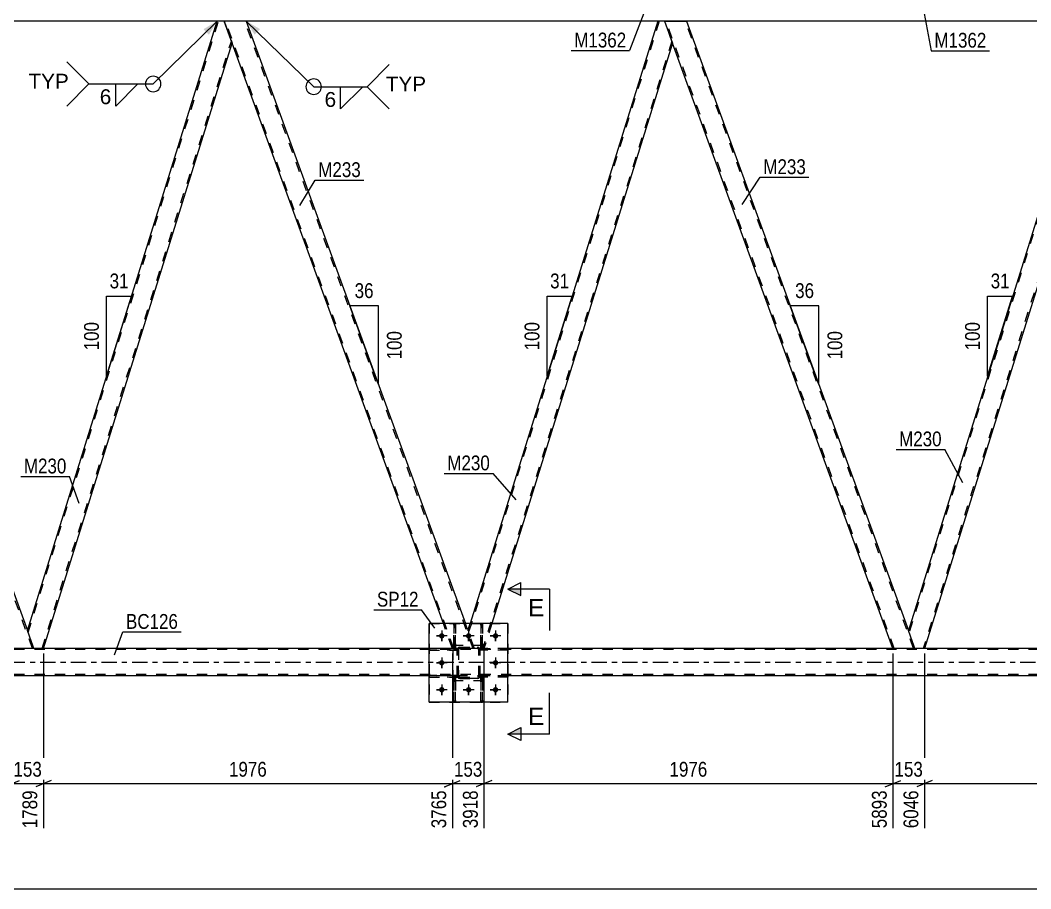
# Model space of a CAD drawing. Header units: millimetres. Extents: x 0 to 841, y 0 to 594.
# Drawn here: x 156.3 to 351.6, y 273.2 to 441 of the extents above; entities that cross this region are included whole.
import ezdxf

# ---------------------------------------------------------------- set-up
doc = ezdxf.new("R2010")
doc.units = ezdxf.units.MM
doc.linetypes.add('DXK_LINE_DOT2', pattern=[3.9198, 1.9599, -1.9599])
doc.linetypes.add('DXK_LINE_DOT3', pattern=[5.9187, 2.979, -0.9799, 0.9799, -0.9799])
doc.styles.add('Arial', font='arial.ttf', dxfattribs={"height": 0.2})
doc.styles.add('Arial Narrow', font='ARIALN.TTF', dxfattribs={"height": 0.2})

# ---------------------------------------------------------------- blocks, each defined once
blk = doc.blocks.new('Part-283124494-2794 - 2348')
at = {"color": 2, "linetype": 'Continuous'}
for p, q in [((364.64, 440.83), (327.94, 323.08)), ((365.96, 440.83), (364.64, 440.83)), ((367.51, 436.58), (365.96, 440.83)), ((367.51, 436.58), (331.05, 319.61)), ((329.2, 319.61), (327.94, 323.08))]:
    blk.add_line(p, q, dxfattribs=at)
at = {"color": 7, "linetype": 'DXK_LINE_DOT2'}
for p, q in [((364.89, 440.83), (328.07, 322.71)), ((367.37, 436.95), (330.8, 319.61)), ((331.05, 319.61), (329.2, 319.61))]:
    blk.add_line(p, q, dxfattribs=at)
blk = doc.blocks.new('Part-283124494-2605 - 2348')
at = {"color": 7, "linetype": 'DXK_LINE_DOT2'}
for p, q in [((245.75, 319.59), (245.15, 319.59)), ((245.15, 319.59), (250.55, 319.59)), ((245.15, 319.27), (245.15, 319.59)), ((245.15, 319.27), (245.15, 319.59)), ((245.75, 319.27), (245.15, 319.27)), ((250.55, 319.27), (245.15, 319.27)), ((245.75, 319.27), (245.75, 319.59)), ((250.55, 319.59), (250.55, 319.27))]:
    blk.add_line(p, q, dxfattribs=at)
blk = doc.blocks.new('Part-283124494-2704 - 2348')
at = {"color": 2, "linetype": 'Continuous'}
for p, q in [((235.35, 319.61), (100.96, 319.61)), ((490.76, 319.61), (250.55, 319.61)), ((235.35, 314.33), (100.96, 314.33)), ((490.76, 314.33), (250.55, 314.33))]:
    blk.add_line(p, q, dxfattribs=at)
at = {"color": 7, "linetype": 'DXK_LINE_DOT2'}
for p, q in [((776.44, 319.37), (100.96, 319.37)), ((250.55, 319.61), (235.35, 319.61)), ((776.44, 314.57), (100.96, 314.57)), ((250.55, 314.33), (235.35, 314.33))]:
    blk.add_line(p, q, dxfattribs=at)
at = {"color": 7, "linetype": 'DXK_LINE_DOT3'}
blk.add_line((100.96, 316.97), (776.44, 316.97), dxfattribs=at)
blk = doc.blocks.new('Part-283124494-2599 - 2348')
at = {"color": 7, "linetype": 'DXK_LINE_DOT2'}
for p, q in [((240.75, 319.59), (235.35, 319.59)), ((235.35, 319.59), (235.35, 319.27)), ((240.75, 319.27), (235.35, 319.27)), ((240.15, 319.27), (240.15, 319.59)), ((240.75, 319.27), (240.75, 319.59)), ((240.75, 319.27), (240.75, 319.59))]:
    blk.add_line(p, q, dxfattribs=at)
blk = doc.blocks.new('Part-283124494-2623 - 2348')
at = {"color": 7, "linetype": 'DXK_LINE_DOT2'}
for p, q in [((240.75, 319.59), (235.35, 319.59)), ((235.35, 319.59), (235.35, 319.27)), ((235.35, 319.27), (240.75, 319.27)), ((240.15, 319.59), (240.75, 319.59)), ((240.15, 319.27), (240.15, 319.59)), ((240.15, 319.27), (240.75, 319.27)), ((240.75, 319.27), (240.75, 319.59)), ((240.75, 319.27), (240.75, 319.59))]:
    blk.add_line(p, q, dxfattribs=at)
blk = doc.blocks.new('Part-283124494-2532 - 2348')
at = {"color": 7, "linetype": 'DXK_LINE_DOT2'}
for p, q in [((240.4, 324.43), (240.08, 324.43)), ((240.08, 324.43), (240.08, 320.19)), ((240.4, 320.19), (240.4, 324.43)), ((240.08, 321.8), (240.08, 319.59)), ((240.4, 319.59), (240.4, 321.8)), ((240.4, 320.19), (240.08, 320.19)), ((240.08, 320.19), (240.08, 319.59)), ((240.4, 319.59), (240.08, 319.59)), ((240.4, 319.59), (240.4, 320.19)), ((240.4, 319.59), (240.4, 319.59))]:
    blk.add_line(p, q, dxfattribs=at)
blk = doc.blocks.new('Part-283124494-2533 - 2348')
at = {"color": 7, "linetype": 'DXK_LINE_DOT2'}
for p, q in [((240.08, 314.07), (240.08, 314.07)), ((240.08, 314.07), (240.08, 313.47)), ((240.08, 309.23), (240.08, 314.07)), ((240.08, 314.07), (240.4, 314.07)), ((240.08, 313.47), (240.08, 309.23)), ((240.08, 313.47), (240.4, 313.47)), ((240.4, 313.47), (240.4, 314.07)), ((240.4, 309.23), (240.4, 314.07)), ((240.4, 309.23), (240.4, 313.47)), ((240.08, 309.23), (240.4, 309.23))]:
    blk.add_line(p, q, dxfattribs=at)
blk = doc.blocks.new('Part-283124494-2537 - 2348')
at = {"color": 7, "linetype": 'DXK_LINE_DOT2'}
for p, q in [((240.4, 314.07), (240.08, 314.07)), ((240.08, 313.47), (240.08, 314.07)), ((240.08, 309.23), (240.08, 314.07)), ((240.4, 313.47), (240.08, 313.47)), ((240.08, 309.23), (240.08, 313.47)), ((240.4, 314.07), (240.4, 314.07)), ((240.4, 314.07), (240.4, 313.47)), ((240.4, 309.23), (240.4, 314.07)), ((240.4, 313.47), (240.4, 309.23)), ((240.4, 309.23), (240.08, 309.23))]:
    blk.add_line(p, q, dxfattribs=at)
blk = doc.blocks.new('Part-283124494-2543 - 2348')
at = {"color": 7, "linetype": 'DXK_LINE_DOT2'}
for p, q in [((240.08, 320.19), (240.08, 324.43)), ((240.08, 324.43), (240.08, 319.59)), ((240.08, 324.43), (240.4, 324.43)), ((240.4, 324.43), (240.4, 320.19)), ((240.4, 319.59), (240.4, 324.43)), ((240.08, 319.59), (240.08, 320.19)), ((240.08, 320.19), (240.4, 320.19)), ((240.08, 319.59), (240.08, 319.59)), ((240.4, 319.59), (240.08, 319.59)), ((240.4, 320.19), (240.4, 319.59))]:
    blk.add_line(p, q, dxfattribs=at)
blk = doc.blocks.new('Part-283124494-2568 - 2348')
at = {"color": 2, "linetype": 'Continuous'}
for p, q in [((194.37, 440.83), (114.81, 440.83)), ((279.51, 440.83), (199.95, 440.83)), ((365.96, 440.83), (280.82, 440.83))]:
    blk.add_line(p, q, dxfattribs=at)
at = {"color": 7, "linetype": 'DXK_LINE_DOT2'}
for p, q in [((710.75, 440.83), (194.37, 440.83)), ((199.95, 440.83), (194.37, 440.83)), ((280.82, 440.83), (279.51, 440.83))]:
    blk.add_line(p, q, dxfattribs=at)
blk = doc.blocks.new('Part-283124494-2592 - 2348')
at = {"color": 7, "linetype": 'DXK_LINE_DOT2'}
for p, q in [((245.15, 319.27), (245.15, 319.59)), ((245.15, 319.59), (250.55, 319.59)), ((245.15, 319.27), (245.15, 319.59)), ((250.55, 319.27), (245.15, 319.27)), ((245.75, 319.27), (245.75, 319.59)), ((250.55, 319.59), (250.55, 319.27))]:
    blk.add_line(p, q, dxfattribs=at)
blk = doc.blocks.new('Part-283124494-2595 - 2348')
at = {"color": 7, "linetype": 'DXK_LINE_DOT2'}
for p, q in [((245.6, 324.43), (245.28, 324.43)), ((245.28, 324.43), (245.28, 320.19)), ((245.6, 320.19), (245.6, 324.43)), ((245.28, 321.8), (245.28, 319.59)), ((245.6, 319.59), (245.6, 321.8)), ((245.6, 320.19), (245.28, 320.19)), ((245.28, 320.19), (245.28, 319.59)), ((245.6, 319.59), (245.28, 319.59)), ((245.6, 319.59), (245.6, 320.19)), ((245.6, 319.59), (245.6, 319.59))]:
    blk.add_line(p, q, dxfattribs=at)
blk = doc.blocks.new('Part-283124494-2596 - 2348')
at = {"color": 7, "linetype": 'DXK_LINE_DOT2'}
for p, q in [((240.75, 314.39), (235.35, 314.39)), ((235.35, 314.39), (235.35, 314.07)), ((240.75, 314.07), (235.35, 314.07)), ((240.15, 314.07), (240.15, 314.39)), ((240.75, 314.07), (240.75, 314.39)), ((240.75, 314.07), (240.75, 314.39))]:
    blk.add_line(p, q, dxfattribs=at)
blk = doc.blocks.new('Part-283124494-2602 - 2348')
at = {"color": 7, "linetype": 'DXK_LINE_DOT2'}
for p, q in [((245.75, 314.39), (245.15, 314.39)), ((245.15, 314.39), (250.55, 314.39)), ((245.15, 314.07), (245.15, 314.39)), ((245.15, 314.07), (245.15, 314.39)), ((245.75, 314.07), (245.15, 314.07)), ((250.55, 314.07), (245.15, 314.07)), ((245.75, 314.07), (245.75, 314.39)), ((250.55, 314.39), (250.55, 314.07))]:
    blk.add_line(p, q, dxfattribs=at)
blk = doc.blocks.new('Part-283124494-2611 - 2348')
at = {"color": 7, "linetype": 'DXK_LINE_DOT2'}
for p, q in [((245.6, 314.07), (245.28, 314.07)), ((245.28, 313.47), (245.28, 314.07)), ((245.28, 309.23), (245.28, 314.07)), ((245.6, 313.47), (245.28, 313.47)), ((245.28, 309.23), (245.28, 313.47)), ((245.6, 314.07), (245.6, 314.07)), ((245.6, 314.07), (245.6, 313.47)), ((245.6, 309.23), (245.6, 314.07)), ((245.6, 313.47), (245.6, 309.23)), ((245.6, 309.23), (245.28, 309.23))]:
    blk.add_line(p, q, dxfattribs=at)
blk = doc.blocks.new('Part-283124494-2617 - 2348')
at = {"color": 7, "linetype": 'DXK_LINE_DOT2'}
for p, q in [((245.28, 320.19), (245.28, 324.43)), ((245.28, 324.43), (245.28, 319.59)), ((245.28, 324.43), (245.6, 324.43)), ((245.6, 324.43), (245.6, 320.19)), ((245.6, 319.59), (245.6, 324.43)), ((245.28, 319.59), (245.28, 320.19)), ((245.28, 320.19), (245.6, 320.19)), ((245.28, 319.59), (245.28, 319.59)), ((245.6, 319.59), (245.28, 319.59)), ((245.6, 320.19), (245.6, 319.59))]:
    blk.add_line(p, q, dxfattribs=at)
blk = doc.blocks.new('Part-283124494-2620 - 2348')
at = {"color": 7, "linetype": 'DXK_LINE_DOT2'}
for p, q in [((240.75, 314.39), (235.35, 314.39)), ((235.35, 314.39), (235.35, 314.07)), ((235.35, 314.07), (240.75, 314.07)), ((240.15, 314.39), (240.75, 314.39)), ((240.15, 314.07), (240.15, 314.39)), ((240.15, 314.07), (240.75, 314.07)), ((240.75, 314.07), (240.75, 314.39)), ((240.75, 314.07), (240.75, 314.39))]:
    blk.add_line(p, q, dxfattribs=at)
blk = doc.blocks.new('Part-283124494-2626 - 2348')
at = {"color": 7, "linetype": 'DXK_LINE_DOT2'}
for p, q in [((245.15, 314.07), (245.15, 314.39)), ((245.15, 314.39), (250.55, 314.39)), ((245.15, 314.07), (245.15, 314.39)), ((250.55, 314.07), (245.15, 314.07)), ((245.75, 314.07), (245.75, 314.39)), ((250.55, 314.39), (250.55, 314.07))]:
    blk.add_line(p, q, dxfattribs=at)
blk = doc.blocks.new('Bolt-283124494-2632 - 2348')
at = {"color": 1, "linetype": 'Continuous'}
for p, q in [((237.75, 323.07), (237.75, 322.38)), ((242.95, 323.07), (242.95, 322.38)), ((248.15, 323.07), (248.15, 322.38)), ((236.71, 322.03), (237.4, 322.03)), ((237.75, 320.99), (237.75, 321.68)), ((238.79, 322.03), (238.1, 322.03)), ((241.91, 322.03), (242.6, 322.03)), ((242.95, 320.99), (242.95, 321.68)), ((243.99, 322.03), (243.3, 322.03)), ((247.11, 322.03), (247.8, 322.03)), ((248.15, 320.99), (248.15, 321.68)), ((249.19, 322.03), (248.5, 322.03)), ((236.71, 316.83), (237.4, 316.83)), ((237.75, 317.87), (237.75, 317.18)), ((237.75, 315.79), (237.75, 316.48)), ((238.79, 316.83), (238.1, 316.83)), ((247.11, 316.83), (247.8, 316.83)), ((248.15, 317.87), (248.15, 317.18)), ((248.15, 315.79), (248.15, 316.48)), ((249.19, 316.83), (248.5, 316.83)), ((237.75, 312.67), (237.75, 311.98)), ((242.95, 312.67), (242.95, 311.98)), ((248.15, 312.67), (248.15, 311.98)), ((236.71, 311.63), (237.4, 311.63)), ((237.75, 310.59), (237.75, 311.28)), ((238.79, 311.63), (238.1, 311.63)), ((241.91, 311.63), (242.6, 311.63)), ((242.95, 310.59), (242.95, 311.28)), ((243.99, 311.63), (243.3, 311.63)), ((247.11, 311.63), (247.8, 311.63)), ((248.15, 310.59), (248.15, 311.28)), ((249.19, 311.63), (248.5, 311.63))]:
    blk.add_line(p, q, dxfattribs=at)
blk = doc.blocks.new('Bolt-283124494-2633 - 2348')
at = {"linetype": 'Continuous'}
for points in [[(238.27, 322.03, -1), (237.23, 322.03, -1)], [(243.47, 322.03, -1), (242.43, 322.03, -1)], [(248.67, 322.03, -1), (247.63, 322.03, -1)], [(238.27, 316.83, -1), (237.23, 316.83, -1)], [(248.67, 316.83, -1), (247.63, 316.83, -1)], [(238.27, 311.63, -1), (237.23, 311.63, -1)], [(243.47, 311.63, -1), (242.43, 311.63, -1)], [(248.67, 311.63, -1), (247.63, 311.63, -1)]]:
    blk.add_hatch(color=1, dxfattribs=at).paths.add_polyline_path(points)
at = {"color": 1, "linetype": 'Continuous'}
for p, q in [((237.75, 323.07), (237.75, 320.99)), ((242.95, 323.07), (242.95, 320.99)), ((248.15, 323.07), (248.15, 320.99)), ((238.79, 322.03), (236.71, 322.03)), ((243.99, 322.03), (241.91, 322.03)), ((249.19, 322.03), (247.11, 322.03)), ((238.79, 316.83), (236.71, 316.83)), ((237.75, 317.87), (237.75, 315.79)), ((249.19, 316.83), (247.11, 316.83)), ((248.15, 317.87), (248.15, 315.79)), ((237.75, 312.67), (237.75, 310.59)), ((242.95, 312.67), (242.95, 310.59)), ((248.15, 312.67), (248.15, 310.59)), ((238.79, 311.63), (236.71, 311.63)), ((243.99, 311.63), (241.91, 311.63)), ((249.19, 311.63), (247.11, 311.63))]:
    blk.add_line(p, q, dxfattribs=at)
blk = doc.blocks.new('Part-283124494-2713 - 2348')
at = {"color": 7, "linetype": 'DXK_LINE_DOT2'}
for p, q in [((239.95, 313.43), (239.95, 320.23)), ((239.95, 320.23), (245.95, 320.23)), ((245.95, 313.43), (245.95, 320.23)), ((239.95, 313.43), (245.95, 313.43))]:
    blk.add_line(p, q, dxfattribs=at)
blk = doc.blocks.new('Part-283124494-2714 - 2348')
at = {"color": 7, "linetype": 'DXK_LINE_DOT2'}
for p, q in [((239.95, 313.43), (239.95, 320.23)), ((239.95, 320.23), (245.95, 320.23)), ((245.95, 313.43), (245.95, 320.23)), ((239.95, 313.43), (245.95, 313.43))]:
    blk.add_line(p, q, dxfattribs=at)
blk = doc.blocks.new('Part-283124494-2715 - 2348')
at = {"color": 7, "linetype": 'DXK_LINE_DOT2'}
for p, q in [((240.75, 319.35), (240.79, 319.54)), ((240.79, 319.54), (240.75, 319.35)), ((240.75, 314.31), (240.75, 319.35)), ((240.75, 319.35), (240.75, 319.35)), ((240.75, 314.31), (240.75, 319.35)), ((240.99, 319.35), (241.01, 319.44)), ((241.01, 319.44), (240.99, 319.35)), ((240.99, 314.31), (240.99, 319.35)), ((240.99, 319.35), (240.99, 319.35)), ((240.99, 319.35), (240.99, 314.31)), ((241.01, 319.44), (241.06, 319.52)), ((241.06, 319.52), (241.01, 319.44)), ((241.05, 319.79), (241.23, 319.83)), ((241.23, 319.83), (241.05, 319.79)), ((241.06, 319.52), (241.14, 319.57)), ((241.23, 319.59), (241.14, 319.57)), ((241.23, 319.83), (244.67, 319.83)), ((241.23, 319.83), (241.23, 319.83)), ((241.23, 319.83), (244.67, 319.83)), ((241.23, 319.59), (244.67, 319.59)), ((241.23, 319.59), (241.23, 319.59)), ((241.23, 319.59), (244.67, 319.59)), ((244.67, 319.83), (244.67, 319.83)), ((244.67, 319.83), (244.85, 319.79)), ((244.85, 319.79), (244.67, 319.83)), ((244.67, 319.59), (244.67, 319.59)), ((244.67, 319.59), (244.76, 319.57)), ((244.76, 319.57), (244.67, 319.59)), ((244.76, 319.57), (244.84, 319.52)), ((244.84, 319.52), (244.76, 319.57)), ((244.84, 319.52), (244.89, 319.44)), ((244.89, 319.44), (244.84, 319.52)), ((244.89, 319.44), (244.91, 319.35)), ((244.91, 319.35), (244.89, 319.44)), ((244.91, 314.31), (244.91, 319.35)), ((244.91, 319.35), (244.91, 319.35)), ((244.91, 314.31), (244.91, 319.35)), ((245.11, 319.54), (245.15, 319.35)), ((245.15, 319.35), (245.11, 319.54)), ((245.15, 314.31), (245.15, 319.35)), ((245.15, 319.35), (245.15, 319.35)), ((245.15, 314.31), (245.15, 319.35)), ((240.75, 314.31), (240.75, 314.31)), ((240.79, 314.13), (240.75, 314.31)), ((240.75, 314.31), (240.79, 314.13)), ((240.99, 314.31), (240.99, 314.31)), ((241.01, 314.22), (240.99, 314.31)), ((240.99, 314.31), (241.01, 314.22)), ((241.06, 314.14), (241.01, 314.22)), ((241.01, 314.22), (241.06, 314.14)), ((241.23, 313.83), (241.05, 313.87)), ((241.05, 313.87), (241.23, 313.83)), ((241.14, 314.09), (241.06, 314.14)), ((241.06, 314.14), (241.14, 314.09)), ((241.23, 314.07), (241.14, 314.09)), ((241.14, 314.09), (241.23, 314.07)), ((241.23, 314.07), (244.67, 314.07)), ((241.23, 314.07), (241.23, 314.07)), ((241.23, 314.07), (244.67, 314.07)), ((241.23, 313.83), (244.67, 313.83)), ((241.23, 313.83), (241.23, 313.83)), ((244.67, 313.83), (241.23, 313.83)), ((244.76, 314.09), (244.67, 314.07)), ((244.67, 314.07), (244.67, 314.07)), ((244.85, 313.87), (244.67, 313.83)), ((244.67, 313.83), (244.85, 313.87)), ((244.67, 313.83), (244.67, 313.83)), ((244.84, 314.14), (244.76, 314.09)), ((244.89, 314.22), (244.84, 314.14)), ((244.84, 314.14), (244.89, 314.22)), ((244.91, 314.31), (244.89, 314.22)), ((244.89, 314.22), (244.91, 314.31)), ((244.91, 314.31), (244.91, 314.31)), ((245.15, 314.31), (245.11, 314.13)), ((245.11, 314.13), (245.15, 314.31)), ((245.15, 314.31), (245.15, 314.31))]:
    blk.add_line(p, q, dxfattribs=at)
at = {"color": 7, "linetype": 'DXK_LINE_DOT3'}
blk.add_line((242.95, 316.83), (242.95, 316.83), dxfattribs=at)
at = {"color": 7, "linetype": 'DXK_LINE_DOT2'}
for centre, start, end in [((241.23, 319.35), 112.5, 157.5), ((241.23, 319.35), 112.5, 157.5), ((244.67, 319.35), 22.5, 67.5), ((244.67, 319.35), 22.5, 67.5), ((241.23, 314.31), 202.5, 247.5), ((241.23, 314.31), 202.5, 247.5), ((244.67, 314.31), 292.5, 337.5), ((244.67, 314.31), 292.5, 337.5)]:
    blk.add_arc(centre, 0.48, start, end, dxfattribs=at)
blk = doc.blocks.new('Part-283124494-2716 - 2348')
at = {"color": 7, "linetype": 'DXK_LINE_DOT2'}
for p, q in [((235.35, 324.43), (250.55, 324.43)), ((235.35, 324.43), (235.35, 309.23)), ((250.55, 324.43), (250.55, 309.23)), ((235.35, 309.23), (250.55, 309.23))]:
    blk.add_line(p, q, dxfattribs=at)
blk = doc.blocks.new('Part-283124494-2721 - 2348')
at = {"color": 2, "linetype": 'Continuous'}
for p, q in [((250.55, 324.43), (235.35, 324.43)), ((235.35, 309.23), (235.35, 324.43)), ((250.55, 309.23), (250.55, 324.43)), ((250.55, 309.23), (235.35, 309.23))]:
    blk.add_line(p, q, dxfattribs=at)
blk = doc.blocks.new('Part-283124494-2753 - 2348')
at = {"color": 7, "linetype": 'DXK_LINE_DOT2'}
for p, q in [((240.75, 319.35), (240.79, 319.54)), ((240.79, 319.54), (240.75, 319.35)), ((240.75, 314.31), (240.75, 319.35)), ((240.75, 319.35), (240.75, 319.35)), ((240.75, 314.31), (240.75, 319.35)), ((240.99, 319.35), (241.01, 319.44)), ((241.01, 319.44), (240.99, 319.35)), ((240.99, 314.31), (240.99, 319.35)), ((240.99, 319.35), (240.99, 319.35)), ((240.99, 319.35), (240.99, 314.31)), ((241.01, 319.44), (241.06, 319.52)), ((241.06, 319.52), (241.01, 319.44)), ((241.05, 319.79), (241.23, 319.83)), ((241.23, 319.83), (241.05, 319.79)), ((241.06, 319.52), (241.14, 319.57)), ((241.23, 319.59), (241.14, 319.57)), ((241.23, 319.83), (244.67, 319.83)), ((241.23, 319.83), (241.23, 319.83)), ((241.23, 319.83), (244.67, 319.83)), ((241.23, 319.59), (244.67, 319.59)), ((241.23, 319.59), (241.23, 319.59)), ((241.23, 319.59), (244.67, 319.59)), ((244.67, 319.83), (244.67, 319.83)), ((244.67, 319.83), (244.85, 319.79)), ((244.85, 319.79), (244.67, 319.83)), ((244.67, 319.59), (244.67, 319.59)), ((244.67, 319.59), (244.76, 319.57)), ((244.76, 319.57), (244.67, 319.59)), ((244.76, 319.57), (244.84, 319.52)), ((244.84, 319.52), (244.76, 319.57)), ((244.84, 319.52), (244.89, 319.44)), ((244.89, 319.44), (244.84, 319.52)), ((244.89, 319.44), (244.91, 319.35)), ((244.91, 319.35), (244.89, 319.44)), ((244.91, 314.31), (244.91, 319.35)), ((244.91, 319.35), (244.91, 319.35)), ((244.91, 314.31), (244.91, 319.35)), ((245.11, 319.54), (245.15, 319.35)), ((245.15, 319.35), (245.11, 319.54)), ((245.15, 314.31), (245.15, 319.35)), ((245.15, 319.35), (245.15, 319.35)), ((245.15, 314.31), (245.15, 319.35)), ((240.75, 314.31), (240.75, 314.31)), ((240.79, 314.13), (240.75, 314.31)), ((240.75, 314.31), (240.79, 314.13)), ((240.99, 314.31), (240.99, 314.31)), ((241.01, 314.22), (240.99, 314.31)), ((240.99, 314.31), (241.01, 314.22)), ((241.06, 314.14), (241.01, 314.22)), ((241.01, 314.22), (241.06, 314.14)), ((241.23, 313.83), (241.05, 313.87)), ((241.05, 313.87), (241.23, 313.83)), ((241.14, 314.09), (241.06, 314.14)), ((241.06, 314.14), (241.14, 314.09)), ((241.23, 314.07), (241.14, 314.09)), ((241.14, 314.09), (241.23, 314.07)), ((241.23, 314.07), (244.67, 314.07)), ((241.23, 314.07), (241.23, 314.07)), ((241.23, 314.07), (244.67, 314.07)), ((241.23, 313.83), (244.67, 313.83)), ((241.23, 313.83), (241.23, 313.83)), ((244.67, 313.83), (241.23, 313.83)), ((244.76, 314.09), (244.67, 314.07)), ((244.67, 314.07), (244.67, 314.07)), ((244.85, 313.87), (244.67, 313.83)), ((244.67, 313.83), (244.85, 313.87)), ((244.67, 313.83), (244.67, 313.83)), ((244.84, 314.14), (244.76, 314.09)), ((244.89, 314.22), (244.84, 314.14)), ((244.84, 314.14), (244.89, 314.22)), ((244.91, 314.31), (244.89, 314.22)), ((244.89, 314.22), (244.91, 314.31)), ((244.91, 314.31), (244.91, 314.31)), ((245.15, 314.31), (245.11, 314.13)), ((245.11, 314.13), (245.15, 314.31)), ((245.15, 314.31), (245.15, 314.31))]:
    blk.add_line(p, q, dxfattribs=at)
at = {"color": 7, "linetype": 'DXK_LINE_DOT3'}
blk.add_line((242.95, 316.83), (242.95, 316.83), dxfattribs=at)
at = {"color": 7, "linetype": 'DXK_LINE_DOT2'}
for centre, start, end in [((241.23, 319.35), 112.5, 157.5), ((241.23, 319.35), 112.5, 157.5), ((244.67, 319.35), 22.5, 67.5), ((244.67, 319.35), 22.5, 67.5), ((241.23, 314.31), 202.5, 247.5), ((241.23, 314.31), 202.5, 247.5), ((244.67, 314.31), 292.5, 337.5), ((244.67, 314.31), 292.5, 337.5)]:
    blk.add_arc(centre, 0.48, start, end, dxfattribs=at)
blk = doc.blocks.new('Part-283124494-2769 - 2348')
at = {"color": 2, "linetype": 'Continuous'}
for p, q in [((154.68, 319.61), (110.56, 440.83)), ((110.56, 440.83), (114.81, 440.83)), ((114.81, 440.83), (157.67, 323.08))]:
    blk.add_line(p, q, dxfattribs=at)
at = {"color": 7, "linetype": 'DXK_LINE_DOT2'}
for p, q in [((154.93, 319.61), (110.81, 440.83)), ((158.68, 319.61), (114.56, 440.83)), ((158.93, 319.61), (157.67, 323.08)), ((158.93, 319.61), (154.68, 319.61))]:
    blk.add_line(p, q, dxfattribs=at)
blk = doc.blocks.new('Part-283124494-2774 - 2348')
at = {"color": 2, "linetype": 'Continuous'}
for p, q in [((157.67, 323.08), (194.37, 440.83)), ((195.69, 440.83), (194.37, 440.83)), ((197.24, 436.58), (195.69, 440.83)), ((160.78, 319.61), (197.24, 436.58)), ((158.93, 319.61), (157.67, 323.08))]:
    blk.add_line(p, q, dxfattribs=at)
at = {"color": 7, "linetype": 'DXK_LINE_DOT2'}
for p, q in [((157.81, 322.71), (194.62, 440.83)), ((160.53, 319.61), (197.1, 436.95)), ((160.78, 319.61), (158.93, 319.61))]:
    blk.add_line(p, q, dxfattribs=at)
blk = doc.blocks.new('Part-283124494-2779 - 2348')
at = {"color": 2, "linetype": 'Continuous'}
for p, q in [((199.95, 440.83), (195.69, 440.83)), ((199.95, 440.83), (242.31, 324.43)), ((238.06, 324.43), (197.24, 436.58))]:
    blk.add_line(p, q, dxfattribs=at)
at = {"color": 7, "linetype": 'DXK_LINE_DOT2'}
for p, q in [((195.69, 440.83), (197.24, 436.58)), ((240.07, 319.61), (195.95, 440.83)), ((243.81, 319.61), (199.69, 440.83)), ((239.81, 319.61), (238.06, 324.43)), ((244.07, 319.61), (242.31, 324.43)), ((244.07, 319.61), (239.81, 319.61))]:
    blk.add_line(p, q, dxfattribs=at)
blk = doc.blocks.new('Part-283124494-2784 - 2348')
at = {"color": 7, "linetype": 'DXK_LINE_DOT2'}
for p, q in [((279.76, 440.83), (242.94, 322.71)), ((282.24, 436.95), (245.66, 319.61)), ((242.8, 323.08), (243.23, 324.43)), ((247.42, 324.43), (245.91, 319.61)), ((244.07, 319.61), (242.8, 323.08)), ((245.91, 319.61), (244.07, 319.61))]:
    blk.add_line(p, q, dxfattribs=at)
at = {"color": 2, "linetype": 'Continuous'}
for p, q in [((279.51, 440.83), (243.23, 324.43)), ((280.82, 440.83), (279.51, 440.83)), ((280.82, 440.83), (282.37, 436.58)), ((282.37, 436.58), (247.42, 324.43))]:
    blk.add_line(p, q, dxfattribs=at)
blk = doc.blocks.new('Part-283124494-2789 - 2348')
at = {"color": 2, "linetype": 'Continuous'}
for p, q in [((280.82, 440.83), (285.08, 440.83)), ((285.08, 440.83), (327.94, 323.08)), ((324.94, 319.61), (282.37, 436.58))]:
    blk.add_line(p, q, dxfattribs=at)
at = {"color": 7, "linetype": 'DXK_LINE_DOT2'}
for p, q in [((282.37, 436.58), (280.82, 440.83)), ((325.2, 319.61), (281.08, 440.83)), ((328.95, 319.61), (284.83, 440.83)), ((329.2, 319.61), (327.94, 323.08)), ((329.2, 319.61), (324.94, 319.61))]:
    blk.add_line(p, q, dxfattribs=at)
blk = doc.blocks.new('Part-283124494-2813 - 2348')
at = {"color": 7, "linetype": 'DXK_LINE_DOT2'}
for p, q in [((245.28, 314.07), (245.28, 314.07)), ((245.28, 314.07), (245.28, 313.47)), ((245.28, 309.23), (245.28, 314.07)), ((245.28, 314.07), (245.6, 314.07)), ((245.28, 313.47), (245.28, 309.23)), ((245.28, 313.47), (245.6, 313.47)), ((245.6, 313.47), (245.6, 314.07)), ((245.6, 309.23), (245.6, 314.07)), ((245.6, 309.23), (245.6, 313.47)), ((245.28, 309.23), (245.6, 309.23))]:
    blk.add_line(p, q, dxfattribs=at)
blk = doc.blocks.new('StraightDimension-283124494-14936 - 2348')
at = {"color": 7, "linetype": 'Continuous'}
for p, q in [((331.05, 318.61), (331.05, 284.87)), ((410.08, 318.61), (410.08, 284.87)), ((332.55, 294.08), (329.55, 292.88)), ((331.05, 293.48), (410.08, 293.48)), ((408.58, 292.88), (411.58, 294.08))]:
    blk.add_line(p, q, dxfattribs=at)
at = {"color": 0}
blk.add_wipeout([(374.82, 294.23), (374.82, 298.43), (366.31, 298.43), (366.31, 294.23)], dxfattribs=at)
at = {"color": 0, "linetype": 'Continuous'}
blk.add_wipeout([(409.48, 292.78), (405.28, 292.78), (405.28, 284.27), (409.48, 284.27)], dxfattribs=at)
at = {"color": 3, "style": 'Arial Narrow'}
blk.add_text('1976', height=2.863, dxfattribs=at).set_placement((366.91, 294.83))
at = {"color": 3, "linetype": 'Continuous', "style": 'Arial Narrow'}
blk.add_text('8022', height=2.863, rotation=90.0002, dxfattribs=at).set_placement((408.88, 284.87))
blk = doc.blocks.new('StraightDimension-283124494-14940 - 2348')
at = {"color": 7, "linetype": 'Continuous'}
for p, q in [((160.78, 318.61), (160.78, 284.87)), ((239.81, 318.61), (239.81, 284.87)), ((162.28, 294.08), (159.28, 292.88)), ((160.78, 293.48), (239.81, 293.48)), ((238.31, 292.88), (241.31, 294.08))]:
    blk.add_line(p, q, dxfattribs=at)
at = {"color": 0}
blk.add_wipeout([(204.55, 294.23), (204.55, 298.43), (196.04, 298.43), (196.04, 294.23)], dxfattribs=at)
at = {"color": 0, "linetype": 'Continuous'}
blk.add_wipeout([(239.21, 292.78), (235.01, 292.78), (235.01, 284.27), (239.21, 284.27)], dxfattribs=at)
at = {"color": 3, "style": 'Arial Narrow'}
blk.add_text('1976', height=2.863, dxfattribs=at).set_placement((196.64, 294.83))
at = {"color": 3, "linetype": 'Continuous', "style": 'Arial Narrow'}
blk.add_text('3765', height=2.863, rotation=90.0002, dxfattribs=at).set_placement((238.61, 284.87))
blk = doc.blocks.new('AngleDimension-283124494-2973 - 2348')
at = {"color": 7, "linetype": 'Continuous'}
for p, q in [((343.25, 387.68), (348.07, 387.68)), ((343.25, 372.21), (348.07, 387.68)), ((343.25, 372.21), (343.25, 387.68)), ((344.65, 376.69), (348.07, 387.68))]:
    blk.add_line(p, q, dxfattribs=at)
at = {"color": 0}
for points in [[(348.09, 388.58), (348.09, 392.78), (343.24, 392.78), (343.24, 388.58)], [(342.35, 383.29), (338.15, 383.29), (338.15, 376.6), (342.35, 376.6)]]:
    blk.add_wipeout(points, dxfattribs=at)
at = {"color": 3, "style": 'Arial Narrow'}
blk.add_text('31', height=2.863, dxfattribs=at).set_placement((343.84, 389.18))
blk.add_text('100', height=2.863, rotation=90.0002, dxfattribs=at).set_placement((341.75, 377.2))
blk = doc.blocks.new('StraightDimension-283124494-14939 - 2348')
at = {"color": 7, "linetype": 'Continuous'}
for p, q in [((239.81, 318.61), (239.81, 284.87)), ((245.91, 318.61), (245.91, 284.87)), ((238.31, 292.88), (241.31, 294.08)), ((239.81, 293.48), (245.91, 293.48)), ((247.41, 294.08), (244.41, 292.88))]:
    blk.add_line(p, q, dxfattribs=at)
at = {"color": 0}
blk.add_wipeout([(246.2, 294.23), (246.2, 298.43), (239.52, 298.43), (239.52, 294.23)], dxfattribs=at)
at = {"color": 0, "linetype": 'Continuous'}
blk.add_wipeout([(245.31, 292.78), (241.11, 292.78), (241.11, 284.27), (245.31, 284.27)], dxfattribs=at)
at = {"color": 3, "style": 'Arial Narrow'}
blk.add_text('153', height=2.863, dxfattribs=at).set_placement((240.12, 294.83))
at = {"color": 3, "linetype": 'Continuous', "style": 'Arial Narrow'}
blk.add_text('3918', height=2.863, rotation=90.0002, dxfattribs=at).set_placement((244.71, 284.87))
blk = doc.blocks.new('AngleDimension-283124494-2959 - 2348')
at = {"color": 7, "linetype": 'Continuous'}
for p, q in [((310.14, 371.97), (305.11, 385.81)), ((310.65, 385.81), (305.11, 385.81)), ((310.65, 370.58), (305.11, 385.81)), ((310.65, 370.58), (310.65, 385.81))]:
    blk.add_line(p, q, dxfattribs=at)
at = {"color": 0}
for points in [[(310.31, 386.71), (310.31, 390.91), (305.45, 390.91), (305.45, 386.71)], [(315.75, 381.54), (311.55, 381.54), (311.55, 374.85), (315.75, 374.85)]]:
    blk.add_wipeout(points, dxfattribs=at)
at = {"color": 3, "style": 'Arial Narrow'}
blk.add_text('36', height=2.863, dxfattribs=at).set_placement((306.05, 387.31))
blk.add_text('100', height=2.863, rotation=90.0002, dxfattribs=at).set_placement((315.15, 375.45))
blk = doc.blocks.new('AngleDimension-283124494-2987 - 2348')
at = {"color": 7, "linetype": 'Continuous'}
for p, q in [((225.01, 371.97), (219.97, 385.81)), ((225.51, 385.81), (219.97, 385.81)), ((225.51, 370.58), (219.97, 385.81)), ((225.51, 370.58), (225.51, 385.81))]:
    blk.add_line(p, q, dxfattribs=at)
at = {"color": 0}
for points in [[(225.17, 386.71), (225.17, 390.91), (220.32, 390.91), (220.32, 386.71)], [(230.61, 381.54), (226.41, 381.54), (226.41, 374.85), (230.61, 374.85)]]:
    blk.add_wipeout(points, dxfattribs=at)
at = {"color": 3, "style": 'Arial Narrow'}
blk.add_text('36', height=2.863, dxfattribs=at).set_placement((220.92, 387.31))
blk.add_text('100', height=2.863, rotation=90.0002, dxfattribs=at).set_placement((230.01, 375.45))
blk = doc.blocks.new('AngleDimension-283124494-3001 - 2348')
at = {"color": 7, "linetype": 'Continuous'}
for p, q in [((258.12, 387.68), (262.94, 387.68)), ((258.12, 372.21), (262.94, 387.68)), ((258.12, 372.21), (258.12, 387.68)), ((259.52, 376.69), (262.94, 387.68))]:
    blk.add_line(p, q, dxfattribs=at)
at = {"color": 0}
for points in [[(262.96, 388.58), (262.96, 392.78), (258.1, 392.78), (258.1, 388.58)], [(257.22, 383.29), (253.02, 383.29), (253.02, 376.6), (257.22, 376.6)]]:
    blk.add_wipeout(points, dxfattribs=at)
at = {"color": 3, "style": 'Arial Narrow'}
blk.add_text('31', height=2.863, dxfattribs=at).set_placement((258.7, 389.18))
blk.add_text('100', height=2.863, rotation=90.0002, dxfattribs=at).set_placement((256.62, 377.2))
blk = doc.blocks.new('AngleDimension-283124494-3015 - 2348')
at = {"color": 7, "linetype": 'Continuous'}
for p, q in [((172.99, 387.68), (177.81, 387.68)), ((172.99, 372.21), (177.81, 387.68)), ((172.99, 372.21), (172.99, 387.68)), ((174.38, 376.69), (177.81, 387.68))]:
    blk.add_line(p, q, dxfattribs=at)
at = {"color": 0}
for points in [[(177.82, 388.58), (177.82, 392.78), (172.97, 392.78), (172.97, 388.58)], [(172.09, 383.29), (167.89, 383.29), (167.89, 376.6), (172.09, 376.6)]]:
    blk.add_wipeout(points, dxfattribs=at)
at = {"color": 3, "style": 'Arial Narrow'}
blk.add_text('31', height=2.863, dxfattribs=at).set_placement((173.57, 389.18))
blk.add_text('100', height=2.863, rotation=90.0002, dxfattribs=at).set_placement((171.49, 377.2))
blk = doc.blocks.new('StraightDimension-283124494-3238 - 2348')
at = {"color": 7, "linetype": 'Continuous'}
blk.add_line((49.23, 273.17), (787.3, 273.17), dxfattribs=at)
blk = doc.blocks.new('StraightDimension-283124494-14937 - 2348')
at = {"color": 7, "linetype": 'Continuous'}
for p, q in [((324.94, 318.61), (324.94, 284.87)), ((331.05, 318.61), (331.05, 284.87)), ((323.44, 292.88), (326.44, 294.08)), ((324.94, 293.48), (331.05, 293.48)), ((332.55, 294.08), (329.55, 292.88))]:
    blk.add_line(p, q, dxfattribs=at)
at = {"color": 0}
blk.add_wipeout([(331.34, 294.23), (331.34, 298.43), (324.65, 298.43), (324.65, 294.23)], dxfattribs=at)
at = {"color": 0, "linetype": 'Continuous'}
blk.add_wipeout([(330.45, 292.78), (326.25, 292.78), (326.25, 284.27), (330.45, 284.27)], dxfattribs=at)
at = {"color": 3, "style": 'Arial Narrow'}
blk.add_text('153', height=2.863, dxfattribs=at).set_placement((325.25, 294.83))
at = {"color": 3, "linetype": 'Continuous', "style": 'Arial Narrow'}
blk.add_text('6046', height=2.863, rotation=90.0002, dxfattribs=at).set_placement((329.85, 284.87))
blk = doc.blocks.new('StraightDimension-283124494-14938 - 2348')
at = {"color": 7, "linetype": 'Continuous'}
for p, q in [((245.91, 318.61), (245.91, 284.87)), ((324.94, 318.61), (324.94, 284.87)), ((247.41, 294.08), (244.41, 292.88)), ((245.91, 293.48), (324.94, 293.48)), ((323.44, 292.88), (326.44, 294.08))]:
    blk.add_line(p, q, dxfattribs=at)
at = {"color": 0}
blk.add_wipeout([(289.68, 294.23), (289.68, 298.43), (281.17, 298.43), (281.17, 294.23)], dxfattribs=at)
at = {"color": 0, "linetype": 'Continuous'}
blk.add_wipeout([(324.34, 292.78), (320.14, 292.78), (320.14, 284.27), (324.34, 284.27)], dxfattribs=at)
at = {"color": 3, "style": 'Arial Narrow'}
blk.add_text('1976', height=2.863, dxfattribs=at).set_placement((281.77, 294.83))
at = {"color": 3, "linetype": 'Continuous', "style": 'Arial Narrow'}
blk.add_text('5893', height=2.863, rotation=90.0002, dxfattribs=at).set_placement((323.74, 284.87))
blk = doc.blocks.new('StraightDimension-283124494-14941 - 2348')
at = {"color": 7, "linetype": 'Continuous'}
for p, q in [((154.68, 318.61), (154.68, 284.87)), ((160.78, 318.61), (160.78, 284.87)), ((153.18, 292.88), (156.18, 294.08)), ((154.68, 293.48), (160.78, 293.48)), ((162.28, 294.08), (159.28, 292.88))]:
    blk.add_line(p, q, dxfattribs=at)
at = {"color": 0}
blk.add_wipeout([(161.07, 294.23), (161.07, 298.43), (154.39, 298.43), (154.39, 294.23)], dxfattribs=at)
at = {"color": 0, "linetype": 'Continuous'}
blk.add_wipeout([(160.18, 292.78), (155.98, 292.78), (155.98, 284.27), (160.18, 284.27)], dxfattribs=at)
at = {"color": 3, "style": 'Arial Narrow'}
blk.add_text('153', height=2.863, dxfattribs=at).set_placement((154.99, 294.83))
at = {"color": 3, "linetype": 'Continuous', "style": 'Arial Narrow'}
blk.add_text('1789', height=2.863, rotation=90.0002, dxfattribs=at).set_placement((159.58, 284.87))
blk = doc.blocks.new('Mark-283124494-2476 - 2348')
at = {"color": 0}
blk.add_wipeout([(343.02, 435.69), (343.02, 438.69), (332.96, 438.69), (332.96, 435.69)], dxfattribs=at)
blk.add_wipeout([(343.02, 435.69), (343.02, 438.69), (332.96, 438.69), (332.96, 435.69)], dxfattribs=at)
at = {"color": 30, "linetype": 'Continuous'}
for p, q in [((330.27, 446.14), (332.36, 435.09)), ((332.36, 435.09), (343.62, 435.09))]:
    blk.add_line(p, q, dxfattribs=at)
at = {"color": 3, "style": 'Arial Narrow'}
blk.add_text('M1362', height=2.863, dxfattribs=at).set_placement((332.96, 435.69))
blk = doc.blocks.new('Mark-283124494-2486 - 2348')
at = {"color": 0}
blk.add_wipeout([(273.41, 435.72), (273.41, 438.72), (263.36, 438.72), (263.36, 435.72)], dxfattribs=at)
blk.add_wipeout([(273.41, 435.72), (273.41, 438.72), (263.36, 438.72), (263.36, 435.72)], dxfattribs=at)
at = {"color": 30, "linetype": 'Continuous'}
for p in [(278.43, 446.7), (262.76, 435.12)]:
    blk.add_line(p, (274.01, 435.12), dxfattribs=at)
at = {"color": 3, "style": 'Arial Narrow'}
blk.add_text('M1362', height=2.863, dxfattribs=at).set_placement((263.36, 435.72))
blk = doc.blocks.new('WeldMark-283124494-4239 - 2348')
at = {"linetype": 'Continuous'}
blk.add_hatch(color=30, dxfattribs=at).paths.add_polyline_path([(191.71, 439.26), (194.37, 440.83), (192.76, 438.19)])
at = {"color": 30, "linetype": 'Continuous'}
blk.add_line((194.37, 440.83), (181.99, 428.67), dxfattribs=at)
at = {"color": 3, "linetype": 'Continuous'}
for q in [(165.28, 432.95), (165.28, 424.38)]:
    blk.add_line((169.56, 428.67), q, dxfattribs=at)
for start, end in [(90, 270), (270, 90)]:
    blk.add_arc((181.99, 428.67), 1.5, start, end, dxfattribs=at)
at = {"color": 0}
blk.add_wipeout([(174.09, 424.57), (174.09, 427.97), (171.46, 427.97), (171.46, 424.57)], dxfattribs=at)
at = {"color": 30, "linetype": 'Continuous'}
blk.add_line((169.56, 428.67), (181.99, 428.67), dxfattribs=at)
at = {"color": 3, "linetype": 'Continuous'}
for p, q in [((174.74, 428.67), (179.03, 428.67)), ((179.03, 428.67), (174.74, 424.38)), ((174.74, 424.38), (174.74, 428.67))]:
    blk.add_line(p, q, dxfattribs=at)
at = {"color": 3, "style": 'Arial'}
blk.add_text('6', height=2.87, dxfattribs=at).set_placement((171.66, 424.77))
at = {"color": 0, "linetype": 'Continuous'}
blk.add_wipeout([(165.66, 427.77), (165.66, 430.77), (157.89, 430.77), (157.89, 427.77)], dxfattribs=at)
blk.add_wipeout([(165.66, 427.77), (165.66, 430.77), (157.89, 430.77), (157.89, 427.77)], dxfattribs=at)
at = {"color": 3, "linetype": 'Continuous', "style": 'Arial'}
blk.add_text('TYP', height=2.865, dxfattribs=at).set_placement((157.89, 427.77))
blk = doc.blocks.new('Mark-283124494-2700 - 2348')
at = {"color": 0}
blk.add_wipeout([(186.77, 323.39), (186.77, 326.39), (176.73, 326.39), (176.73, 323.39)], dxfattribs=at)
blk.add_wipeout([(186.77, 323.39), (186.77, 326.39), (176.73, 326.39), (176.73, 323.39)], dxfattribs=at)
at = {"color": 30, "linetype": 'Continuous'}
for p, q in [((174.54, 318.37), (176.13, 322.79)), ((176.13, 322.79), (187.37, 322.79))]:
    blk.add_line(p, q, dxfattribs=at)
at = {"color": 3, "style": 'Arial Narrow'}
blk.add_text('BC126', height=2.863, dxfattribs=at).set_placement((176.73, 323.39))
blk = doc.blocks.new('Mark-283124494-2717 - 2348')
at = {"color": 0}
blk.add_wipeout([(233.27, 327.69), (233.27, 330.69), (225.23, 330.69), (225.23, 327.69)], dxfattribs=at)
blk.add_wipeout([(233.27, 327.69), (233.27, 330.69), (225.23, 330.69), (225.23, 327.69)], dxfattribs=at)
at = {"color": 30, "linetype": 'Continuous'}
for p in [(224.63, 327.09), (236.4, 323.51)]:
    blk.add_line(p, (233.87, 327.09), dxfattribs=at)
at = {"color": 3, "style": 'Arial Narrow'}
blk.add_text('SP12', height=2.863, dxfattribs=at).set_placement((225.23, 327.69))
blk = doc.blocks.new('Mark-283124494-2770 - 2348')
at = {"color": 0}
blk.add_wipeout([(165.22, 353.42), (165.22, 356.42), (157, 356.42), (157, 353.42)], dxfattribs=at)
blk.add_wipeout([(165.22, 353.42), (165.22, 356.42), (157, 356.42), (157, 353.42)], dxfattribs=at)
at = {"color": 30, "linetype": 'Continuous'}
for p in [(156.4, 352.82), (167.67, 347.58)]:
    blk.add_line(p, (165.82, 352.82), dxfattribs=at)
at = {"color": 3, "style": 'Arial Narrow'}
blk.add_text('M230', height=2.863, dxfattribs=at).set_placement((157, 353.42))
blk = doc.blocks.new('Mark-283124494-2775 - 2348')
at = {"color": 0}
blk.add_wipeout([(222.12, 410.68), (222.12, 413.68), (213.89, 413.68), (213.89, 410.68)], dxfattribs=at)
blk.add_wipeout([(222.12, 410.68), (222.12, 413.68), (213.89, 413.68), (213.89, 410.68)], dxfattribs=at)
at = {"color": 30, "linetype": 'Continuous'}
for p, q in [((210.32, 405.22), (213.29, 410.08)), ((213.29, 410.08), (222.72, 410.08))]:
    blk.add_line(p, q, dxfattribs=at)
at = {"color": 3, "style": 'Arial Narrow'}
blk.add_text('M233', height=2.863, dxfattribs=at).set_placement((213.89, 410.68))
blk = doc.blocks.new('Mark-283124494-2780 - 2348')
at = {"color": 0}
blk.add_wipeout([(247.06, 354.02), (247.06, 357.02), (238.83, 357.02), (238.83, 354.02)], dxfattribs=at)
blk.add_wipeout([(247.06, 354.02), (247.06, 357.02), (238.83, 357.02), (238.83, 354.02)], dxfattribs=at)
at = {"color": 30, "linetype": 'Continuous'}
for p in [(238.23, 353.42), (252.11, 348.32)]:
    blk.add_line(p, (247.66, 353.42), dxfattribs=at)
at = {"color": 3, "style": 'Arial Narrow'}
blk.add_text('M230', height=2.863, dxfattribs=at).set_placement((238.83, 354.02))
blk = doc.blocks.new('Mark-283124494-2785 - 2348')
at = {"color": 0}
blk.add_wipeout([(308.12, 411.25), (308.12, 414.25), (299.9, 414.25), (299.9, 411.25)], dxfattribs=at)
blk.add_wipeout([(308.12, 411.25), (308.12, 414.25), (299.9, 414.25), (299.9, 411.25)], dxfattribs=at)
at = {"color": 30, "linetype": 'Continuous'}
for p, q in [((295.84, 405.41), (299.3, 410.65)), ((299.3, 410.65), (308.72, 410.65))]:
    blk.add_line(p, q, dxfattribs=at)
at = {"color": 3, "style": 'Arial Narrow'}
blk.add_text('M233', height=2.863, dxfattribs=at).set_placement((299.9, 411.25))
blk = doc.blocks.new('Mark-283124494-2790 - 2348')
at = {"color": 0}
blk.add_wipeout([(334.36, 358.66), (334.36, 361.66), (326.14, 361.66), (326.14, 358.66)], dxfattribs=at)
blk.add_wipeout([(334.36, 358.66), (334.36, 361.66), (326.14, 361.66), (326.14, 358.66)], dxfattribs=at)
at = {"color": 30, "linetype": 'Continuous'}
for p in [(325.54, 358.06), (338.47, 351.62)]:
    blk.add_line(p, (334.96, 358.06), dxfattribs=at)
at = {"color": 3, "style": 'Arial Narrow'}
blk.add_text('M230', height=2.863, dxfattribs=at).set_placement((326.14, 358.66))
blk = doc.blocks.new('SectionMark-283124494-4220 - 2348')
at = {"linetype": 'Continuous'}
for points in [[(253.05, 331.08), (253.05, 329.83), (250.55, 331.08)], [(253.05, 304.31), (253.05, 303.06), (250.55, 303.06)]]:
    blk.add_hatch(color=6, dxfattribs=at).paths.add_polyline_path(points)
at = {"color": 6, "linetype": 'Continuous'}
for p, q in [((250.55, 331.08), (253.05, 332.33)), ((253.05, 329.83), (253.05, 332.33)), ((258.55, 331.08), (250.55, 331.08)), ((250.55, 331.08), (253.05, 329.83)), ((258.55, 331.08), (258.55, 323.08)), ((258.55, 303.06), (258.55, 311.06)), ((250.55, 303.06), (253.05, 304.31)), ((258.55, 303.06), (250.55, 303.06)), ((253.05, 301.81), (250.55, 303.06)), ((253.05, 304.31), (253.05, 301.81))]:
    blk.add_line(p, q, dxfattribs=at)
at = {"color": 0, "linetype": 'Continuous'}
for points in [[(257.55, 325.83), (257.55, 329.33), (254.44, 329.33), (254.44, 325.83)], [(257.55, 304.81), (257.55, 308.31), (254.44, 308.31), (254.44, 304.81)]]:
    blk.add_wipeout(points, dxfattribs=at)
at = {"color": 3, "linetype": 'Continuous', "style": 'Arial'}
for p in [(254.44, 325.83), (254.44, 304.81)]:
    blk.add_text('E', height=3.34, dxfattribs=at).set_placement(p)
blk = doc.blocks.new('WeldMark-283124494-4252 - 2348')
at = {"linetype": 'Continuous'}
blk.add_hatch(color=30, dxfattribs=at).paths.add_polyline_path([(201.58, 438.2), (199.95, 440.83), (202.62, 439.28)])
at = {"color": 30, "linetype": 'Continuous'}
blk.add_line((199.95, 440.83), (213.01, 428.14), dxfattribs=at)
at = {"color": 3, "linetype": 'Continuous'}
for q in [(227.62, 432.43), (227.62, 423.86)]:
    blk.add_line((223.33, 428.14), q, dxfattribs=at)
blk.add_arc((213.01, 428.14), 1.5, 90, 270, dxfattribs=at)
at = {"color": 0}
blk.add_wipeout([(217.53, 424.04), (217.53, 427.44), (214.91, 427.44), (214.91, 424.04)], dxfattribs=at)
at = {"color": 30, "linetype": 'Continuous'}
blk.add_line((213.01, 428.14), (223.33, 428.14), dxfattribs=at)
at = {"color": 3, "linetype": 'Continuous'}
for p, q in [((218.19, 428.14), (222.48, 428.14)), ((222.48, 428.14), (218.19, 423.86)), ((218.19, 423.86), (218.19, 428.14))]:
    blk.add_line(p, q, dxfattribs=at)
blk.add_arc((213.01, 428.14), 1.5, 270, 90, dxfattribs=at)
at = {"color": 3, "style": 'Arial'}
blk.add_text('6', height=2.87, dxfattribs=at).set_placement((215.11, 424.24))
at = {"color": 0, "linetype": 'Continuous'}
blk.add_wipeout([(234.71, 427.24), (234.71, 430.24), (226.93, 430.24), (226.93, 427.24)], dxfattribs=at)
blk.add_wipeout([(234.71, 427.24), (234.71, 430.24), (226.93, 430.24), (226.93, 427.24)], dxfattribs=at)
at = {"color": 3, "linetype": 'Continuous', "style": 'Arial'}
blk.add_text('TYP', height=2.865, dxfattribs=at).set_placement((226.93, 427.24))

msp = doc.modelspace()

# ---------------------------------------------------------------- block references
for name in ['Part-283124494-2568 - 2348', 'Part-283124494-2769 - 2348', 'Part-283124494-2774 - 2348', 'Part-283124494-2779 - 2348', 'Part-283124494-2784 - 2348', 'Part-283124494-2789 - 2348', 'Part-283124494-2794 - 2348', 'Part-283124494-2716 - 2348', 'Part-283124494-2721 - 2348', 'Part-283124494-2532 - 2348', 'Part-283124494-2543 - 2348', 'Part-283124494-2595 - 2348', 'Part-283124494-2617 - 2348', 'Bolt-283124494-2632 - 2348', 'Bolt-283124494-2633 - 2348', 'Part-283124494-2704 - 2348', 'Part-283124494-2599 - 2348', 'Part-283124494-2623 - 2348', 'Part-283124494-2713 - 2348', 'Part-283124494-2714 - 2348', 'Part-283124494-2715 - 2348', 'Part-283124494-2753 - 2348', 'Part-283124494-2605 - 2348', 'Part-283124494-2592 - 2348', 'Part-283124494-2596 - 2348', 'Part-283124494-2620 - 2348', 'Part-283124494-2533 - 2348', 'Part-283124494-2537 - 2348', 'Part-283124494-2602 - 2348', 'Part-283124494-2626 - 2348', 'Part-283124494-2611 - 2348', 'Part-283124494-2813 - 2348']:
    msp.add_blockref(name, (0, 0))

# ---------------------------------------------------------------- next in the draw order: block references
for name in ['AngleDimension-283124494-3015 - 2348', 'AngleDimension-283124494-3001 - 2348', 'AngleDimension-283124494-2973 - 2348', 'AngleDimension-283124494-2987 - 2348', 'AngleDimension-283124494-2959 - 2348', 'StraightDimension-283124494-14940 - 2348', 'StraightDimension-283124494-14936 - 2348']:
    msp.add_blockref(name, (0, 0))

# ---------------------------------------------------------------- next in the draw order: block references
msp.add_blockref('StraightDimension-283124494-14939 - 2348', (0, 0))

# ---------------------------------------------------------------- next in the draw order: block references
msp.add_blockref('StraightDimension-283124494-3238 - 2348', (0, 0))

# ---------------------------------------------------------------- next in the draw order: block references
for name in ['Mark-283124494-2486 - 2348', 'Mark-283124494-2476 - 2348', 'WeldMark-283124494-4239 - 2348', 'WeldMark-283124494-4252 - 2348', 'Mark-283124494-2785 - 2348', 'Mark-283124494-2775 - 2348', 'Mark-283124494-2790 - 2348', 'Mark-283124494-2770 - 2348', 'Mark-283124494-2780 - 2348', 'Mark-283124494-2717 - 2348', 'Mark-283124494-2700 - 2348', 'StraightDimension-283124494-14941 - 2348', 'StraightDimension-283124494-14937 - 2348']:
    msp.add_blockref(name, (0, 0))

# ---------------------------------------------------------------- next in the draw order: block references
msp.add_blockref('StraightDimension-283124494-14938 - 2348', (0, 0))

# ---------------------------------------------------------------- next in the draw order: block references
msp.add_blockref('SectionMark-283124494-4220 - 2348', (0, 0))

doc.saveas('drawing.dxf')
